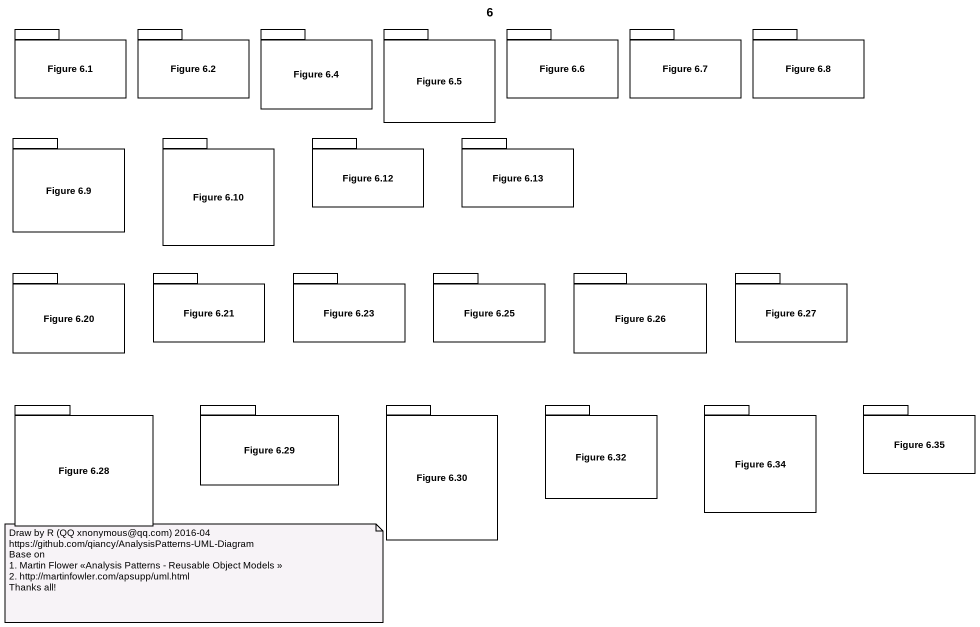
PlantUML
@startuml
title 6
package "Figure 6.1" as Figure_6_1 {
}
package "Figure 6.2" as Figure_6_2 {
}
package "Figure 6.4" as Figure_6_4 {
}
package "Figure 6.5" as Figure_6_5 {
}
package "Figure 6.6" as Figure_6_6 {
}
package "Figure 6.7" as Figure_6_7 {
}
package "Figure 6.8" as Figure_6_8 {
}
package "Figure 6.9" as Figure_6_9 {
}
package "Figure 6.10" as Figure_6_10 {
}
package "Figure 6.12" as Figure_6_12 {
}
package "Figure 6.13" as Figure_6_13 {
}
package "Figure 6.20" as Figure_6_20 {
}
package "Figure 6.21" as Figure_6_21 {
}
package "Figure 6.23" as Figure_6_23 {
}
package "Figure 6.25" as Figure_6_25 {
}
package "Figure 6.26" as Figure_6_26 {
}
package "Figure 6.27" as Figure_6_27 {
}
package "Figure 6.28" as Figure_6_28 {
}
package "Figure 6.29" as Figure_6_29 {
}
package "Figure 6.30" as Figure_6_30 {
}
package "Figure 6.32" as Figure_6_32 {
}
package "Figure 6.34" as Figure_6_34 {
}
package "Figure 6.35" as Figure_6_35 {
}
note as N1
  Draw by R (QQ xnonymous@qq.com) 2016-04
  https://github.com/qiancy/AnalysisPatterns-UML-Diagram
  Base on
  1. Martin Flower <<Analysis Patterns - Reusable Object Models >>
  2. http://martinfowler.com/apsupp/uml.html
  Thanks all!
end note
@enduml
